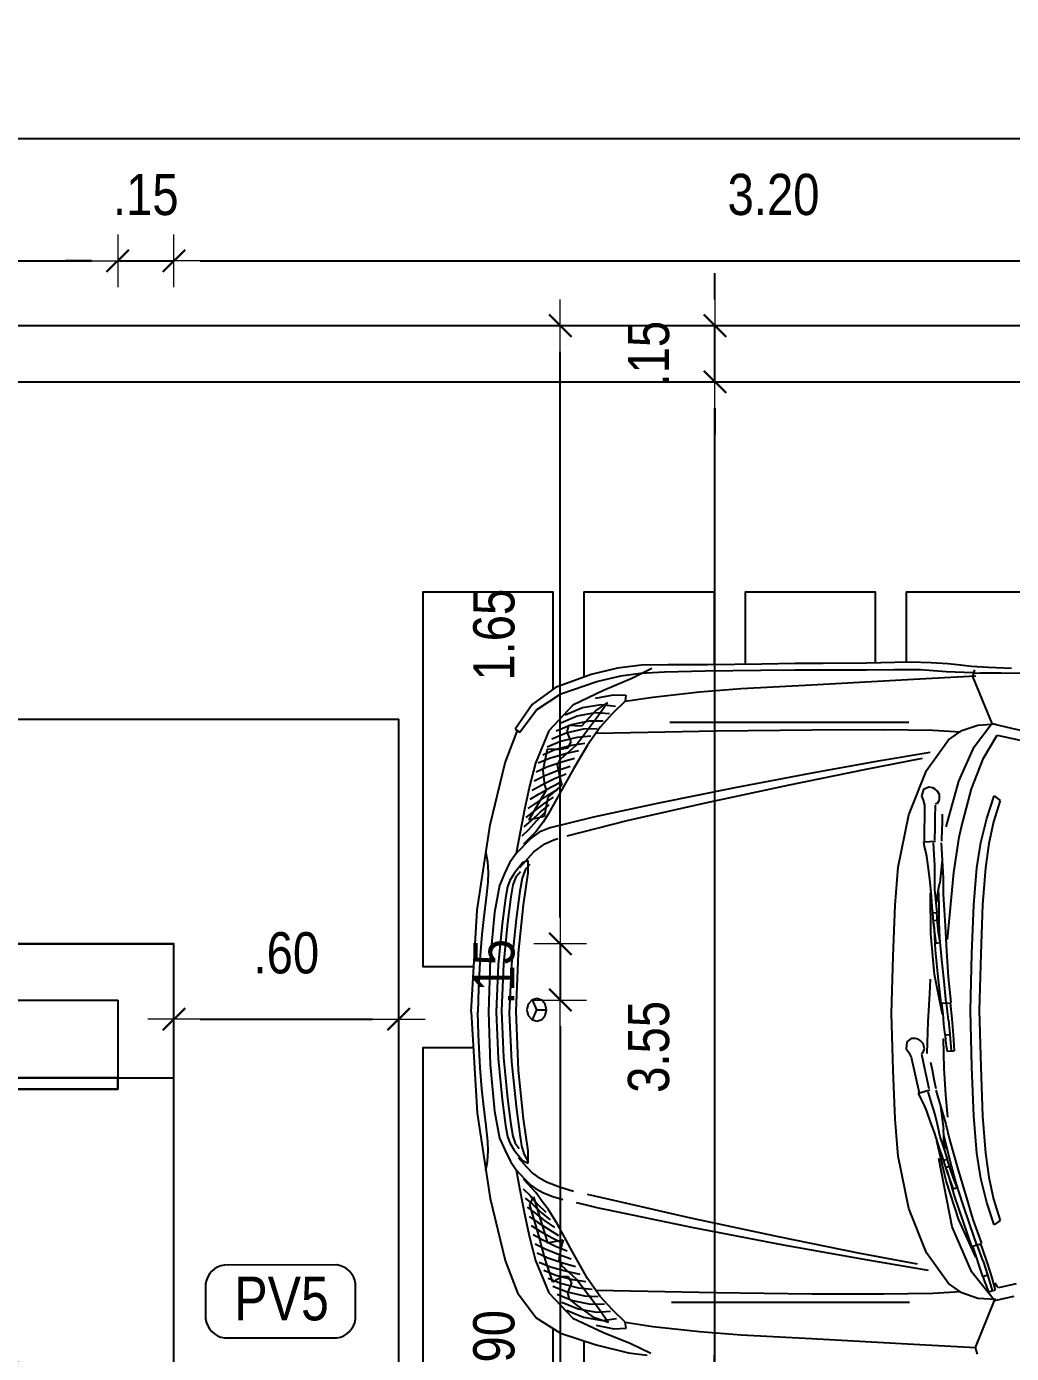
# Model space of a CAD drawing. Header units: millimetres. Extents: x -677 to -23, y -135 to 1112.
# Drawn here: x -119.468 to -116.84, y 846.341 to 849.882 of the extents above; entities that cross this region are included whole.
import ezdxf
from ezdxf.enums import TextEntityAlignment as Align

# ---------------------------------------------------------------- set-up
doc = ezdxf.new("R2010")
doc.units = ezdxf.units.MM
doc.header["$LTSCALE"] = 20
doc.header["$MEASUREMENT"] = 0
doc.header["$PDSIZE"] = -5
doc.linetypes.add('HIDDEN2', pattern=[0.1875, 0.125, -0.0625])
doc.layers.get('0').update_dxf_attribs({"linetype": 'CONTINUOUS'})
doc.layers.get('Defpoints').update_dxf_attribs({"linetype": 'CONTINUOUS'})
for name, color, linetype in [('AR-ALV', 5, 'CONTINUOUS'), ('COTA', 7, 'CONTINUOUS'), ('Layer1', 7, 'CONTINUOUS')]:
    doc.layers.add(name, color=color, linetype=linetype)
doc.layers.add('E-Pen-C', color=4, linetype='CONTINUOUS', lineweight=15)
doc.layers.add('E-Pen-G', color=3, linetype='CONTINUOUS', lineweight=30)
doc.styles.add('F2', font='swissc.ttf')
doc.dimstyles.new('DIMENSION-1', dxfattribs={"dimtxt": 0.11, "dimasz": 0.07, "dimexe": 1, "dimexo": 0, "dimgap": 0.12, "dimtad": 1, "dimzin": 7, "dimdsep": 46, "dimtxsty": 'F2', "dimblk1": 'TRACO', "dimblk2": 'TRACO', "dimsah": 1, "dimcen": 1, "dimse1": 1, "dimse2": 1, "dimclrd": 256, "dimclre": 256, "dimclrt": 6, "dimadec": 0, "dimazin": 0, "dimtfac": 1, "dimtix": 1, "dimtmove": 2, "dimatfit": 3, "dimldrblk": 'TRACO', "dimfxl": 1, "dimtolj": 1, "dimtzin": 0, "dimarcsym": 0})

# ---------------------------------------------------------------- blocks, each defined once
blk = doc.blocks.new('Austin Mini dessus')
at = {"color": 8, "flags": 128}
for points in [[(-0.1204, 3.7865), (-0.0703, 3.7926)], [(0.8107, 3.7898), (0.8054, 3.7722)], [(-0.302, 3.7337), (-0.2069, 3.765)], [(-0.2069, 3.765), (-0.1204, 3.7865)], [(-0.1874, 3.7324), (-0.114, 3.7617)], [(-0.114, 3.7617), (-0.0609, 3.787)], [(0.3684, 3.7483), (0.6405, 3.7634)], [(0.6405, 3.7634), (0.8064, 3.7721)], [(0.8054, 3.7722), (0.8566, 3.6469)], [(-0.3667, 3.6929), (-0.302, 3.7337)], [(-0.269, 3.694), (-0.1874, 3.7324)], [(-0.2065, 3.713), (-0.1595, 3.7223)], [(-0.1595, 3.7223), (-0.127, 3.7206)], [(-0.127, 3.7206), (-0.1288, 3.7047)], [(-0.0554, 3.7158), (0.0688, 3.7297)], [(0.0688, 3.7297), (0.18, 3.7384)], [(0.18, 3.7384), (0.3684, 3.7483)], [(-0.4163, 3.6266), (-0.3667, 3.6929)], [(-0.3332, 3.6261), (-0.269, 3.694)], [(-0.2862, 3.6722), (-0.24, 3.6915)], [(-0.2108, 3.6933), (-0.2557, 3.6613)], [(-0.24, 3.6915), (-0.1897, 3.6999)], [(-0.1734, 3.7051), (-0.2108, 3.6933)], [(-0.2018, 3.6646), (-0.1734, 3.7051)], [(-0.1897, 3.6999), (-0.152, 3.6952)], [(-0.1288, 3.7047), (-0.1629, 3.672)], [(-0.1288, 3.7047), (-0.0554, 3.7158)], [(-0.2983, 3.6509), (-0.2548, 3.669)], [(-0.2557, 3.6613), (-0.2776, 3.6432)], [(-0.2696, 3.6465), (-0.2217, 3.6563)], [(-0.2582, 3.5904), (-0.2018, 3.6646)], [(-0.2548, 3.669), (-0.2057, 3.6781)], [(-0.2217, 3.6563), (-0.1848, 3.6556)], [(-0.2057, 3.6781), (-0.1684, 3.6754)], [(-0.1629, 3.672), (-0.1958, 3.6357)], [(0.6296, 3.652), (-0.0059, 3.652)], [(-0.4494, 3.54), (-0.4163, 3.6266)], [(-0.3686, 3.5396), (-0.3332, 3.6261)], [(-0.3224, 3.6082), (-0.2844, 3.624)], [(-0.3103, 3.6295), (-0.2696, 3.6465)], [(-0.2992, 3.6015), (-0.2538, 3.6126)], [(-0.2844, 3.624), (-0.2378, 3.6344)], [(-0.2776, 3.6432), (-0.2819, 3.6262)], [(-0.2819, 3.6262), (-0.2717, 3.5998)], [(-0.2538, 3.6126), (-0.2177, 3.6161)], [(-0.2378, 3.6344), (-0.2012, 3.6358)], [(-0.1958, 3.6357), (-0.2299, 3.5876)], [(-0.2069, 3.6195), (0.1144, 3.6255)], [(0.1144, 3.6255), (0.369, 3.6287)], [(0.369, 3.6287), (0.5603, 3.6292)], [(0.5603, 3.6292), (0.6914, 3.6273)], [(0.6914, 3.6273), (0.7656, 3.6231)], [(0.769, 3.6265), (0.7337, 3.6018)], [(0.8118, 3.6411), (0.769, 3.6265)], [(0.8566, 3.6469), (0.7958, 3.5707)], [(0.8596, 3.6444), (0.8118, 3.6411)], [(0.835, 3.6098), (0.8402, 3.6233)], [(0.8372, 3.5784), (0.8502, 3.6203)], [(0.8402, 3.6233), (0.8582, 3.6183)], [(0.8462, 3.577), (0.8582, 3.6183)], [(0.8566, 3.6469), (0.909, 3.6348)], [(0.8666, 3.6133), (0.8634, 3.6093)], [(0.9143, 3.6021), (0.8666, 3.6133)], [(-0.3465, 3.5655), (-0.3139, 3.579)], [(-0.3219, 3.5976), (-0.3417, 3.5395)], [(-0.3344, 3.5868), (-0.2992, 3.6015)], [(-0.3144, 3.5923), (-0.3219, 3.5976)], [(-0.2975, 3.5839), (-0.3144, 3.5923)], [(-0.3139, 3.579), (-0.2698, 3.5907)], [(-0.2994, 3.5535), (-0.2582, 3.5904)], [(-0.28, 3.5832), (-0.2975, 3.5839)], [(-0.2717, 3.5998), (-0.28, 3.5832)], [(-0.2299, 3.5876), (-0.2701, 3.5169)], [(-0.2698, 3.5907), (-0.2341, 3.5963)], [(0.7337, 3.6018), (0.675, 3.5196)], [(0.8151, 3.5556), (0.8242, 3.5824)], [(0.8252, 3.5824), (0.8299, 3.5961)], [(0.8252, 3.5824), (0.8372, 3.5784)], [(0.8257, 3.5419), (0.8372, 3.5784)], [(0.8299, 3.5961), (0.835, 3.6098)], [(0.8334, 3.5361), (0.8462, 3.577)], [(0.8604, 3.6051), (0.8577, 3.6008)], [(0.8634, 3.6093), (0.8604, 3.6051)], [(-0.3585, 3.5441), (-0.3287, 3.5566)], [(-0.3356, 3.5327), (-0.2955, 3.5465)], [(-0.3287, 3.5566), (-0.2858, 3.5689)], [(-0.3066, 3.538), (-0.2994, 3.5535)], [(-0.2955, 3.5465), (-0.2617, 3.5558)], [(-0.2858, 3.5689), (-0.2505, 3.5765)], [(0.4929, 3.5192), (0.6502, 3.5491)], [(0.517, 3.5386), (0.6793, 3.5662)], [(0.7958, 3.5707), (0.7435, 3.4498)], [(0.8063, 3.5287), (0.8151, 3.5556)], [(0.8257, 3.5419), (0.8097, 3.4979)], [(-0.4897, 3.3744), (-0.4494, 3.54)], [(-0.3843, 3.4776), (-0.3686, 3.5396)], [(-0.3693, 3.4953), (-0.3424, 3.5089)], [(-0.3639, 3.5197), (-0.3356, 3.5327)], [(-0.3417, 3.5395), (-0.3534, 3.4979)], [(-0.3424, 3.5089), (-0.3051, 3.524)], [(-0.3148, 3.5016), (-0.2843, 3.5144)], [(-0.2701, 3.5169), (-0.3098, 3.443)], [(-0.3001, 3.5036), (-0.3066, 3.538)], [(-0.3051, 3.524), (-0.273, 3.5351)], [(0.2791, 3.4759), (0.4929, 3.5192)], [(0.2925, 3.4981), (0.517, 3.5386)], [(0.675, 3.5196), (0.6278, 3.4015)], [(0.8067, 3.5309), (0.7615, 3.4315)], [(0.7972, 3.5019), (0.8063, 3.5287)], [(0.8192, 3.4954), (0.8334, 3.5361)], [(-0.3968, 3.4202), (-0.3843, 3.4776)], [(-0.3572, 3.4821), (-0.3836, 3.3914)], [(-0.3746, 3.4709), (-0.3493, 3.4851)], [(-0.374, 3.3698), (-0.3363, 3.4925)], [(-0.3534, 3.4979), (-0.3572, 3.4821)], [(-0.3561, 3.4613), (-0.3244, 3.4792)], [(-0.3493, 3.4851), (-0.3148, 3.5016)], [(-0.3363, 3.4925), (-0.2946, 3.4845)], [(-0.3341, 3.4567), (-0.3068, 3.4729)], [(-0.3244, 3.4792), (-0.2956, 3.4936)], [(-0.2946, 3.4845), (-0.3001, 3.5036)], [(0.0453, 3.4261), (0.2791, 3.4759)], [(0.0478, 3.4514), (0.2925, 3.4981)], [(0.7718, 3.4351), (0.7952, 3.5024)], [(0.8092, 3.4984), (0.7905, 3.4435)], [(0.7952, 3.5024), (0.8192, 3.4954)], [(0.7985, 3.4305), (0.8212, 3.4949)], [(-0.3854, 3.4222), (-0.363, 3.4375)], [(-0.38, 3.4466), (-0.3561, 3.4613)], [(-0.363, 3.4375), (-0.3341, 3.4567)], [(-0.3437, 3.4343), (-0.3181, 3.4522)], [(-0.3098, 3.443), (-0.3346, 3.403)], [(-0.1749, 3.4052), (0.0478, 3.4514)], [(0.7435, 3.4498), (0.7081, 3.2674)], [(0.7905, 3.4435), (0.7715, 3.3887)], [(0.8558, 3.4451), (0.8359, 3.3854)], [(0.8715, 3.4329), (0.8558, 3.4451)], [(-0.4112, 3.3468), (-0.3968, 3.4202)], [(-0.3908, 3.3978), (-0.3698, 3.4136)], [(-0.3767, 3.3898), (-0.3534, 3.4119)], [(-0.3698, 3.4136), (-0.3437, 3.4343)], [(-0.363, 3.3894), (-0.3407, 3.4108)], [(-0.3534, 3.4119), (-0.3294, 3.4315)], [(-0.3346, 3.403), (-0.3481, 3.3863)], [(-0.2013, 3.399), (-0.1749, 3.4052)], [(-0.172, 3.3767), (0.0453, 3.4261)], [(0.6278, 3.4015), (0.5988, 3.2619)], [(0.7615, 3.4315), (0.7277, 3.3278)], [(0.7484, 3.3675), (0.7718, 3.4351)], [(0.7785, 3.3642), (0.7985, 3.4305)], [(0.8536, 3.3763), (0.8715, 3.4329)], [(-0.5243, 3.1472), (-0.4897, 3.3744)], [(-0.4015, 3.349), (-0.3836, 3.366)], [(-0.3961, 3.3734), (-0.3767, 3.3898)], [(-0.3836, 3.3914), (-0.374, 3.3698)], [(-0.3836, 3.366), (-0.363, 3.3894)], [(-0.3481, 3.3863), (-0.3679, 3.3589)], [(-0.347, 3.3593), (-0.3226, 3.369)], [(-0.3226, 3.369), (-0.2958, 3.3774)], [(-0.2599, 3.3851), (-0.2335, 3.3912)], [(-0.2335, 3.3912), (-0.2013, 3.399)], [(-0.2307, 3.363), (-0.2112, 3.3675)], [(-0.2112, 3.3675), (-0.1915, 3.3721)], [(-0.1915, 3.3721), (-0.172, 3.3767)], [(0.7293, 3.299), (0.7484, 3.3675)], [(0.7715, 3.3887), (0.7537, 3.3335)], [(0.8359, 3.3854), (0.8202, 3.3211)], [(0.8415, 3.3179), (0.8536, 3.3763)], [(-0.4198, 3.2983), (-0.4112, 3.3468)], [(-0.3679, 3.3589), (-0.4003, 3.3232)], [(-0.397, 3.3226), (-0.3805, 3.3391)], [(-0.3805, 3.3391), (-0.3683, 3.348)], [(-0.3683, 3.348), (-0.347, 3.3593)], [(-0.3644, 3.3161), (-0.339, 3.3298)], [(-0.339, 3.3298), (-0.3048, 3.3438)], [(-0.3048, 3.3438), (-0.2667, 3.355)], [(0.7472, 3.3485), (0.7374, 3.3232)], [(0.7537, 3.3335), (0.7422, 3.2911)], [(0.7462, 3.3202), (0.7557, 3.3455)], [(0.7472, 3.3485), (0.7557, 3.345)], [(0.7597, 3.2985), (0.7785, 3.3642)], [(-0.5014, 3.3001), (-0.4965, 3.2759)], [(-0.435, 3.2757), (-0.4198, 3.2983)], [(-0.4198, 3.2983), (-0.397, 3.3226)], [(-0.3926, 3.2902), (-0.3764, 3.3069)], [(-0.3764, 3.3069), (-0.3644, 3.3161)], [(0.7277, 3.3278), (0.7023, 3.2216)], [(0.728, 3.2975), (0.7203, 3.2716)], [(0.7374, 3.3232), (0.728, 3.2975)], [(0.7293, 3.2686), (0.7371, 3.2944)], [(0.7371, 3.2944), (0.7462, 3.3202)], [(0.7478, 3.258), (0.7597, 3.2985)], [(0.8202, 3.3211), (0.8092, 3.2537)], [(0.8325, 3.2537), (0.8415, 3.3179)], [(-0.4965, 3.2759), (-0.4951, 3.2474)], [(-0.4498, 3.2462), (-0.435, 3.2757)], [(-0.4251, 3.2451), (-0.4036, 3.2735)], [(-0.415, 3.2655), (-0.3926, 3.2902)], [(-0.4036, 3.2735), (-0.3881, 3.2799)], [(-0.3992, 3.255), (-0.3897, 3.273)], [(-0.3881, 3.2799), (-0.3879, 3.2469)], [(0.5988, 3.2619), (0.5909, 3.1628)], [(0.7198, 3.2721), (0.7153, 3.258)], [(0.7313, 3.2686), (0.72, 3.2361)], [(0.7208, 3.2721), (0.7313, 3.2686)], [(0.7263, 3.2915), (0.7353, 3.2885)], [(0.7422, 3.2911), (0.7318, 3.2485)], [(-0.4951, 3.2474), (-0.4961, 3.222)], [(-0.4642, 3.2131), (-0.4498, 3.2462)], [(-0.4433, 3.2092), (-0.4368, 3.2263)], [(-0.4368, 3.2263), (-0.4251, 3.2451)], [(-0.4292, 3.2081), (-0.4223, 3.2271)], [(-0.4223, 3.2271), (-0.4123, 3.2411)], [(-0.4102, 3.2033), (-0.4054, 3.2337)], [(-0.4054, 3.2337), (-0.3992, 3.255)], [(-0.3879, 3.2469), (-0.4009, 3.1615)], [(0.7063, 3.2296), (0.6964, 3.1985)], [(0.7105, 3.2437), (0.7063, 3.2296)], [(0.7153, 3.258), (0.7105, 3.2437)], [(0.72, 3.2361), (0.7116, 3.2101)], [(0.7318, 3.2485), (0.7208, 3.2061)], [(0.7215, 3.2248), (0.721, 3.2072)], [(0.7243, 3.2421), (0.7215, 3.2248)], [(0.7361, 3.2172), (0.7478, 3.258)], [(0.8092, 3.2537), (0.8014, 3.1546)], [(0.8246, 3.1546), (0.8325, 3.2537)], [(-0.4961, 3.222), (-0.5002, 3.1805)], [(-0.4783, 3.1411), (-0.4642, 3.2131)], [(-0.4482, 3.1794), (-0.4433, 3.2092)], [(-0.4345, 3.1767), (-0.4292, 3.2081)], [(-0.42, 3.129), (-0.4102, 3.2033)], [(0.6964, 3.1985), (0.6864, 3.1723)], [(0.7116, 3.2101), (0.7041, 3.1774)], [(0.7123, 3.1286), (0.7203, 3.1896)], [(0.721, 3.2072), (0.7203, 3.1896)], [(0.7263, 3.1761), (0.7361, 3.2172)], [(-0.5002, 3.1805), (-0.5068, 3.1221)], [(-0.457, 3.1102), (-0.4482, 3.1794)], [(-0.4433, 3.1075), (-0.4345, 3.1767)], [(-0.4009, 3.1615), (-0.4139, 3.0323)], [(0.5909, 3.1628), (0.5858, 3.0317)], [(0.6864, 3.1723), (0.6761, 3.1418)], [(0.7041, 3.1774), (0.6969, 3.1476)], [(0.6998, 3.0852), (0.7263, 3.1761)], [(0.7318, 3.1572), (0.726, 3.0977)], [(0.8014, 3.1546), (0.7962, 3.0235)], [(0.8194, 3.0235), (0.8246, 3.1546)], [(-0.5405, 2.876), (-0.5243, 3.1472)], [(-0.5068, 3.1221), (-0.5121, 3.0818)], [(-0.4897, 3.0166), (-0.4783, 3.1411)], [(-0.4326, 3.01), (-0.42, 3.129)], [(0.6698, 3.1266), (0.6607, 3.1082)], [(0.6761, 3.1418), (0.6698, 3.1266)], [(0.6884, 3.1193), (0.6795, 3.0899)], [(0.6969, 3.1476), (0.6884, 3.1193)], [(-0.5121, 3.0818), (-0.5164, 3.0261)], [(-0.4678, 3.0008), (-0.457, 3.1102)], [(-0.4541, 2.9981), (-0.4433, 3.1075)], [(0.6338, 2.997), (0.6553, 3.0927)], [(0.6607, 3.1082), (0.6538, 3.0932)], [(0.6538, 3.0932), (0.6836, 3.0845)], [(0.6818, 3.0817), (0.6747, 3.0485)], [(0.726, 3.0977), (0.7219, 3.0275)], [(0.6747, 3.0485), (0.6693, 3.0237)], [(0.6902, 3.0313), (0.6957, 3.0601)], [(0.6957, 3.0601), (0.6993, 3.0807)], [(-0.5164, 3.0261), (-0.5207, 2.9376)], [(-0.4943, 2.876), (-0.4897, 3.0166)], [(-0.4139, 3.0323), (-0.4198, 2.8742)], [(0.5858, 3.0317), (0.5818, 2.8809)], [(0.6693, 3.0237), (0.6625, 2.9905)], [(0.6853, 3.0102), (0.6902, 3.0313)], [(0.7219, 3.0275), (0.7205, 2.9476)], [(0.7962, 3.0235), (0.7923, 2.8727)], [(0.8155, 2.8727), (0.8194, 3.0235)], [(-0.473, 2.876), (-0.4678, 3.0008)], [(-0.4594, 2.8733), (-0.4541, 2.9981)], [(-0.4389, 2.8801), (-0.4326, 3.01)], [(0.6202, 2.9747), (0.6273, 2.9847)], [(0.6273, 2.9847), (0.6338, 2.997)], [(0.6618, 2.9878), (0.6631, 2.986)], [(0.6631, 2.986), (0.6661, 2.9845)], [(0.6661, 2.9845), (0.6693, 2.9748)], [(0.677, 2.9877), (0.6796, 2.9022)], [(0.7277, 2.9669), (0.7297, 2.9812)], [(0.7297, 2.9812), (0.7484, 2.9804)], [(0.7369, 2.9367), (0.7402, 2.9806)], [(0.7461, 2.9374), (0.7484, 2.9804)], [(0.6221, 2.9567), (0.6202, 2.9747)], [(0.6341, 2.9475), (0.6221, 2.9567)], [(0.6455, 2.9473), (0.6341, 2.9475)], [(0.6529, 2.9495), (0.6455, 2.9473)], [(0.6577, 2.9524), (0.6529, 2.9495)], [(0.6662, 2.9608), (0.6577, 2.9524)], [(0.6693, 2.9748), (0.6662, 2.9608)], [(0.7244, 2.9379), (0.7259, 2.9524)], [(0.7259, 2.9524), (0.7277, 2.9669)], [(-0.5207, 2.9376), (-0.5227, 2.876)], [(0.718, 2.8814), (0.7205, 2.9096)], [(0.7205, 2.9096), (0.7234, 2.9377)], [(0.7244, 2.9379), (0.7369, 2.9367)], [(0.7339, 2.8986), (0.7369, 2.9367)], [(0.7427, 2.8947), (0.7461, 2.9374)], [(-0.5405, 2.876), (-0.5243, 2.6047)], [(-0.5207, 2.8143), (-0.5227, 2.876)], [(-0.4897, 2.7353), (-0.4943, 2.876)], [(-0.4678, 2.7512), (-0.473, 2.876)], [(-0.4541, 2.7484), (-0.4594, 2.8733)], [(-0.4326, 2.7495), (-0.4389, 2.8801)], [(-0.4198, 2.8742), (-0.4139, 2.72)], [(-0.3917, 2.8708), (-0.3881, 2.8859)], [(-0.3881, 2.8557), (-0.3917, 2.8708)], [(-0.3881, 2.8859), (-0.3786, 2.8967)], [(-0.3786, 2.8967), (-0.3653, 2.9008)], [(-0.3767, 2.8977), (-0.3653, 2.8708)], [(-0.3653, 2.8708), (-0.3767, 2.844)], [(-0.3653, 2.9008), (-0.352, 2.8967)], [(-0.3653, 2.8708), (-0.3389, 2.8708)], [(-0.352, 2.8967), (-0.3425, 2.8859)], [(-0.3425, 2.8859), (-0.3389, 2.8708)], [(-0.3389, 2.8708), (-0.3425, 2.8557)], [(0.5818, 2.8809), (0.5858, 2.7275)], [(0.6796, 2.9022), (0.6837, 2.8284)], [(0.7179, 2.8836), (0.6962, 2.7767)], [(0.7152, 2.8533), (0.718, 2.8814)], [(0.7339, 2.8986), (0.7283, 2.8522)], [(0.7381, 2.8519), (0.7427, 2.8947)], [(0.7923, 2.8727), (0.7962, 2.7218)], [(0.8194, 2.7218), (0.8155, 2.8727)], [(-0.3786, 2.845), (-0.3881, 2.8557)], [(-0.3653, 2.8409), (-0.3786, 2.845)], [(-0.352, 2.845), (-0.3653, 2.8409)], [(-0.3425, 2.8557), (-0.352, 2.845)], [(0.7054, 2.7825), (0.7131, 2.8533)], [(0.7131, 2.8533), (0.7381, 2.8519)], [(0.7277, 2.8526), (0.7218, 2.7949)], [(0.7325, 2.784), (0.7401, 2.8518)], [(-0.5164, 2.7259), (-0.5207, 2.8143)], [(0.6837, 2.8284), (0.6857, 2.7893)], [(0.6962, 2.7767), (0.6866, 2.668)], [(0.6979, 2.7113), (0.7054, 2.7825)], [(0.7218, 2.7949), (0.7156, 2.7372)], [(0.7279, 2.7148), (0.7325, 2.784)], [(-0.4783, 2.6109), (-0.4897, 2.7353)], [(-0.457, 2.6417), (-0.4678, 2.7512)], [(-0.4433, 2.639), (-0.4541, 2.7484)], [(-0.42, 2.6293), (-0.4326, 2.7495)], [(0.5858, 2.7275), (0.5909, 2.5917)], [(0.7156, 2.7372), (0.7107, 2.6794)], [(-0.5121, 2.6701), (-0.5164, 2.7259)], [(-0.4139, 2.72), (-0.4009, 2.5911)], [(0.6946, 2.6403), (0.6979, 2.7113)], [(0.701, 2.6926), (0.6971, 2.6657)], [(0.701, 2.6926), (0.7101, 2.6911)], [(0.7244, 2.6467), (0.7279, 2.7148)], [(0.7962, 2.7218), (0.8014, 2.5907)], [(0.8246, 2.5907), (0.8194, 2.7218)], [(-0.5068, 2.6299), (-0.5121, 2.6701)], [(0.6866, 2.668), (0.6857, 2.5588)], [(0.6971, 2.6657), (0.6937, 2.6386)], [(0.7033, 2.6376), (0.7063, 2.6647)], [(0.7063, 2.6647), (0.71, 2.6915)], [(0.7107, 2.6794), (0.709, 2.6356)], [(0.731, 2.6835), (0.7474, 2.5042)], [(-0.5002, 2.5714), (-0.5068, 2.6299)], [(-0.4482, 2.5725), (-0.457, 2.6417)], [(-0.4345, 2.5698), (-0.4433, 2.639)], [(-0.4102, 2.5543), (-0.42, 2.6293)], [(0.6937, 2.6386), (0.692, 2.6115)], [(0.6934, 2.6323), (0.7028, 2.6314)], [(0.7015, 2.6106), (0.7033, 2.6376)], [(0.709, 2.6356), (0.7085, 2.5917)], [(0.7219, 2.6045), (0.7244, 2.6467)], [(-0.5243, 2.6047), (-0.4897, 2.3776)], [(-0.4642, 2.5388), (-0.4783, 2.6109)], [(-0.4009, 2.5911), (-0.3879, 2.5051)], [(0.5909, 2.5917), (0.5988, 2.49)], [(0.6903, 2.5972), (0.689, 2.5822)], [(0.6914, 2.6119), (0.6903, 2.5972)], [(0.6924, 2.6121), (0.7034, 2.6111)], [(0.7034, 2.6111), (0.6997, 2.5769)], [(0.7085, 2.5917), (0.7072, 2.5478)], [(0.7197, 2.5621), (0.7219, 2.6045)], [(0.8014, 2.5907), (0.8092, 2.4916)], [(0.8325, 2.4916), (0.8246, 2.5907)], [(-0.4961, 2.5299), (-0.5002, 2.5714)], [(-0.4433, 2.5428), (-0.4482, 2.5725)], [(-0.429, 2.5374), (-0.4345, 2.5698)], [(-0.4038, 2.5192), (-0.4102, 2.5543)], [(0.6878, 2.5675), (0.6847, 2.5306)], [(0.689, 2.5822), (0.6878, 2.5675)], [(0.6997, 2.5769), (0.6975, 2.5497)], [(0.7026, 2.5837), (0.7038, 2.5662)], [(0.7038, 2.5662), (0.7072, 2.5489)], [(0.7193, 2.5199), (0.7197, 2.5621)], [(-0.4951, 2.5046), (-0.4961, 2.5299)], [(-0.4511, 2.5067), (-0.4642, 2.5388)], [(-0.4368, 2.5257), (-0.4433, 2.5428)], [(-0.4251, 2.5069), (-0.4368, 2.5257)], [(-0.4211, 2.5171), (-0.429, 2.5374)], [(-0.4082, 2.5023), (-0.4211, 2.5171)], [(-0.3951, 2.4956), (-0.4038, 2.5192)], [(0.6847, 2.5306), (0.6807, 2.5008)], [(0.6975, 2.5161), (0.6972, 2.4854)], [(0.6975, 2.5497), (0.6975, 2.5161)], [(0.7072, 2.5489), (0.7105, 2.5317)], [(0.7164, 2.4705), (0.7105, 2.5317)], [(0.714, 2.4253), (0.7193, 2.5199)], [(-0.4965, 2.4761), (-0.4951, 2.5046)], [(-0.4377, 2.4782), (-0.4511, 2.5067)], [(-0.4036, 2.4784), (-0.4251, 2.5069)], [(-0.4106, 2.4907), (-0.373, 2.4496)], [(-0.3837, 2.4832), (-0.3951, 2.4956)], [(-0.3879, 2.5051), (-0.3881, 2.472)], [(0.5988, 2.49), (0.6278, 2.3505)], [(0.6807, 2.5008), (0.6754, 2.4613)], [(0.6972, 2.4854), (0.6952, 2.456)], [(0.7474, 2.5042), (0.7622, 2.4097)], [(0.8092, 2.4916), (0.8202, 2.4242)], [(0.8415, 2.4274), (0.8325, 2.4916)], [(-0.5014, 2.4519), (-0.4965, 2.4761)], [(-0.4198, 2.4536), (-0.4377, 2.4782)], [(-0.4198, 2.4536), (-0.3822, 2.4143)], [(-0.4126, 2.4151), (-0.4198, 2.4536)], [(-0.3881, 2.472), (-0.4036, 2.4784)], [(-0.373, 2.4496), (-0.3435, 2.4277)], [(0.673, 2.4486), (0.6699, 2.4354)], [(0.6754, 2.4613), (0.673, 2.4486)], [(0.6952, 2.456), (0.6932, 2.4254)], [(-0.3975, 2.3367), (-0.4126, 2.4151)], [(-0.3677, 2.3955), (-0.4003, 2.4288)], [(-0.3822, 2.4143), (-0.3546, 2.3944)], [(-0.3435, 2.4277), (-0.32, 2.4176)], [(-0.32, 2.4176), (-0.3092, 2.4141)], [(0.6699, 2.4354), (0.6674, 2.4227)], [(0.6674, 2.4227), (0.6984, 2.421)], [(0.6695, 2.3245), (0.669, 2.4226)], [(0.6972, 2.4178), (0.6978, 2.3839)], [(0.715, 2.4096), (0.7145, 2.4208)], [(0.7153, 2.3984), (0.715, 2.4096)], [(0.7622, 2.4097), (0.7686, 2.3821)], [(0.8202, 2.4242), (0.8359, 2.3599)], [(0.8536, 2.369), (0.8415, 2.4274)], [(-0.4897, 2.3776), (-0.4494, 2.2119)], [(-0.4043, 2.4065), (-0.3863, 2.3895)], [(-0.3989, 2.3821), (-0.3794, 2.3657)], [(-0.3863, 2.3895), (-0.3657, 2.3661)], [(-0.3478, 2.3704), (-0.3677, 2.3955)], [(-0.3546, 2.3944), (-0.3323, 2.3856)], [(-0.3323, 2.3856), (-0.2128, 2.3556)], [(-0.2838, 2.4064), (-0.1243, 2.3655)], [(0.6978, 2.3839), (0.6981, 2.3586)], [(0.7156, 2.3872), (0.7153, 2.3984)], [(0.7163, 2.3745), (0.7156, 2.3872)], [(0.717, 2.3616), (0.7163, 2.3745)], [(0.7276, 2.3821), (0.761, 2.261)], [(0.7686, 2.3821), (0.7952, 2.2812)], [(-0.3935, 2.3577), (-0.3726, 2.3419)], [(-0.3864, 2.3641), (-0.3443, 2.3544)], [(-0.3402, 2.2847), (-0.3864, 2.3641)], [(-0.3794, 2.3657), (-0.3561, 2.3436)], [(-0.3726, 2.3419), (-0.3464, 2.3212)], [(-0.3657, 2.3661), (-0.3434, 2.3447)], [(-0.3561, 2.3436), (-0.3321, 2.324)], [(-0.3346, 2.3489), (-0.3478, 2.3704)], [(-0.3443, 2.3544), (-0.3348, 2.3038)], [(-0.3048, 2.2947), (-0.3346, 2.3489)], [(-0.2128, 2.3556), (-0.0386, 2.3181)], [(-0.1243, 2.3655), (0.085, 2.3182)], [(0.6278, 2.3505), (0.675, 2.2324)], [(0.6981, 2.3586), (0.6989, 2.3247)], [(0.7167, 2.349), (0.717, 2.3616)], [(0.8359, 2.3599), (0.8558, 2.3002)], [(0.8715, 2.3124), (0.8536, 2.369)], [(-0.3843, 2.2744), (-0.3975, 2.3367)], [(-0.3881, 2.3334), (-0.3657, 2.3181)], [(-0.3827, 2.309), (-0.3589, 2.2942)], [(-0.3657, 2.3181), (-0.3368, 2.2988)], [(-0.3464, 2.3212), (-0.3209, 2.3033)], [(-0.3348, 2.3038), (-0.2973, 2.271)], [(-0.0386, 2.3181), (0.1643, 2.2777)], [(0.085, 2.3182), (0.3093, 2.2706)], [(0.6613, 2.2997), (0.6659, 2.3111)], [(0.6659, 2.3111), (0.6695, 2.3245)], [(0.6989, 2.3218), (0.7006, 2.3204)], [(0.7006, 2.3204), (0.7038, 2.3197)], [(0.7038, 2.3197), (0.7091, 2.3109)], [(0.7091, 2.3109), (0.7093, 2.2966)], [(0.8558, 2.3002), (0.8715, 2.3124)], [(-0.3686, 2.2124), (-0.3843, 2.2744)], [(-0.3774, 2.2846), (-0.352, 2.2704)], [(-0.3589, 2.2942), (-0.3272, 2.2763)], [(-0.352, 2.2704), (-0.3175, 2.2539)], [(-0.3489, 2.2319), (-0.3449, 2.2704)], [(-0.3449, 2.2704), (-0.3402, 2.2847)], [(-0.3368, 2.2988), (-0.3096, 2.2826)], [(-0.3272, 2.2763), (-0.2983, 2.2619)], [(-0.2675, 2.228), (-0.3048, 2.2947)], [(-0.2973, 2.271), (-0.3028, 2.2519)], [(0.1643, 2.2777), (0.3699, 2.2387)], [(0.3093, 2.2706), (0.5139, 2.2288)], [(0.6672, 2.2826), (0.6613, 2.2997)], [(0.6809, 2.2764), (0.6672, 2.2826)], [(0.6921, 2.2787), (0.6809, 2.2764)], [(0.6988, 2.2826), (0.6921, 2.2787)], [(0.7029, 2.2864), (0.6988, 2.2826)], [(0.7093, 2.2966), (0.7029, 2.2864)], [(0.7952, 2.2812), (0.8271, 2.1996)], [(-0.372, 2.2602), (-0.3452, 2.2466)], [(-0.3666, 2.2358), (-0.3383, 2.2228)], [(-0.3375, 2.1754), (-0.3489, 2.2319)], [(-0.3452, 2.2466), (-0.3079, 2.2315)], [(-0.3175, 2.2539), (-0.287, 2.2412)], [(-0.3028, 2.2519), (-0.3094, 2.2175)], [(-0.3079, 2.2315), (-0.2757, 2.2204)], [(0.3699, 2.2387), (0.552, 2.2057)], [(0.675, 2.2324), (0.7337, 2.1502)], [(0.761, 2.261), (0.8021, 2.1691)], [(0.8634, 2.1376), (1.3706, 2.2486)], [(-0.4494, 2.2119), (-0.4163, 2.1254)], [(-0.3332, 2.1259), (-0.3686, 2.2124)], [(-0.3612, 2.2114), (-0.3315, 2.199)], [(-0.3383, 2.2228), (-0.2982, 2.209)], [(-0.3315, 2.199), (-0.2886, 2.1866)], [(-0.3094, 2.2175), (-0.3021, 2.202)], [(-0.3021, 2.202), (-0.261, 2.1651)], [(-0.2982, 2.209), (-0.2645, 2.1997)], [(-0.2299, 2.1644), (-0.2675, 2.228)], [(0.5139, 2.2288), (0.6638, 2.199)], [(0.552, 2.2057), (0.6848, 2.1831)], [(0.8271, 2.1996), (0.8634, 2.1376)], [(-0.3492, 2.1901), (-0.3167, 2.1765)], [(-0.3267, 2.1761), (-0.3375, 2.1754)], [(-0.3372, 2.1687), (-0.3019, 2.154)], [(-0.3036, 2.1762), (-0.3267, 2.1761)], [(-0.3167, 2.1765), (-0.2725, 2.1648)], [(-0.2827, 2.1724), (-0.3036, 2.1762)], [(-0.2886, 2.1866), (-0.2532, 2.179)], [(-0.2744, 2.1557), (-0.2827, 2.1724)], [(-0.2725, 2.1648), (-0.2368, 2.1592)], [(-0.261, 2.1651), (-0.2046, 2.0909)], [(-0.1958, 2.1163), (-0.2299, 2.1644)], [(0.8021, 2.1691), (0.849, 2.1068)], [(-0.4226, 2.1216), (-0.4101, 2.1302)], [(-0.4101, 2.1302), (-0.3656, 2.0699)], [(-0.269, 2.0579), (-0.3332, 2.1259)], [(-0.3251, 2.1474), (-0.2871, 2.1315)], [(-0.3131, 2.126), (-0.2723, 2.109)], [(-0.3019, 2.154), (-0.2565, 2.1429)], [(-0.2871, 2.1315), (-0.2405, 2.1211)], [(-0.2847, 2.1294), (-0.2744, 2.1557)], [(-0.2803, 2.1124), (-0.2847, 2.1294)], [(-0.2565, 2.1429), (-0.2204, 2.1395)], [(-0.2069, 2.1325), (0.1144, 2.1265)], [(0.1144, 2.1265), (0.369, 2.1233)], [(0.6914, 2.1247), (0.7656, 2.1289)], [(0.7337, 2.1502), (0.769, 2.1254)], [(0.769, 2.1254), (0.8118, 2.1109)], [(0.9014, 2.1189), (1.0142, 2.1447)], [(-0.3778, 2.0561), (-0.4226, 2.1216)], [(-0.301, 2.1047), (-0.2575, 2.0865)], [(-0.2456, 2.1137), (-0.2803, 2.1124)], [(-0.2723, 2.109), (-0.2245, 2.0993)], [(-0.2071, 2.072), (-0.2456, 2.1137)], [(-0.2405, 2.1211), (-0.204, 2.1197)], [(-0.2245, 2.0993), (-0.1876, 2.0999)], [(-0.2046, 2.0909), (-0.1762, 2.0504)], [(-0.1629, 2.08), (-0.1958, 2.1163)], [(0.6276, 2.1045), (-0.0104, 2.1045)], [(0.369, 2.1233), (0.5603, 2.1227)], [(0.5603, 2.1227), (0.6914, 2.1247)], [(0.7979, 1.9816), (0.849, 2.1068)], [(0.8118, 2.1109), (0.8596, 2.1076)], [(0.849, 2.1068), (0.9014, 2.1189)], [(-0.3153, 2.0107), (-0.3778, 2.0561)], [(-0.3656, 2.0699), (-0.3005, 2.0279)], [(-0.289, 2.0833), (-0.2428, 2.064)], [(-0.1866, 2.0184), (-0.269, 2.0579)], [(-0.2575, 2.0865), (-0.2084, 2.0774)], [(-0.2428, 2.064), (-0.1924, 2.0556)], [(-0.2084, 2.0774), (-0.1711, 2.0801)], [(-0.1762, 2.0504), (-0.2071, 2.072)], [(-0.1924, 2.0556), (-0.1547, 2.0604)], [(-0.1288, 2.0473), (-0.1629, 2.08)], [(-0.3005, 2.0279), (-0.2047, 1.9948)], [(-0.2082, 2.0394), (-0.1605, 2.0298)], [(-0.1605, 2.0298), (-0.1273, 2.0313)], [(-0.1288, 2.0473), (-0.0554, 2.0362)], [(-0.1273, 2.0313), (-0.1288, 2.0473)], [(-0.0554, 2.0362), (0.0688, 2.0223)], [(0.0688, 2.0223), (0.18, 2.0136)], [(-0.2203, 1.9763), (-0.3153, 2.0107)], [(-0.2047, 1.9948), (-0.141, 1.9797)], [(-0.1118, 1.9868), (-0.1866, 2.0184)], [(-0.0578, 1.9603), (-0.1118, 1.9868)], [(0.18, 2.0136), (0.3684, 2.0036)], [(0.3684, 2.0036), (0.6405, 1.9886)], [(0.6405, 1.9886), (0.8064, 1.9798)], [(-0.1499, 1.9594), (-0.2203, 1.9763)], [(-0.0857, 1.9511), (-0.1499, 1.9594)], [(-0.141, 1.9797), (-0.088, 1.9728)], [(-0.088, 1.9728), (-0.0243, 1.9685)], [(-0.0153, 1.9503), (-0.0857, 1.9511)], [(-0.0243, 1.9685), (0.084, 1.9658)], [(0.0907, 1.9502), (-0.0153, 1.9503)], [(0.084, 1.9658), (0.2331, 1.9643)], [(0.2354, 1.9481), (0.0907, 1.9502)], [(0.2331, 1.9643), (0.3237, 1.9638)], [(0.3237, 1.9468), (0.2354, 1.9481)], [(0.3237, 1.9638), (0.3991, 1.9639)], [(0.3991, 1.9639), (0.5144, 1.9637)], [(0.5144, 1.9637), (0.5887, 1.9626)], [(0.5887, 1.9626), (0.6591, 1.9627)], [(0.6591, 1.9627), (0.7278, 1.9679)], [(0.7278, 1.9679), (0.7981, 1.971)], [(0.7655, 1.9512), (0.7321, 1.9476)], [(0.7946, 1.9543), (0.7655, 1.9512)], [(0.8101, 1.9559), (0.7946, 1.9543)], [(0.8032, 1.9639), (0.7979, 1.9816)], [(0.7981, 1.971), (0.7996, 1.9716)], [(0.7996, 1.9716), (0.8012, 1.972)], [(0.8012, 1.972), (0.803, 1.9721)], [(0.803, 1.9721), (0.8187, 1.9717)], [(0.8406, 1.9574), (0.8101, 1.9559)], [(0.8187, 1.9717), (0.8745, 1.9713)], [(0.902, 1.9603), (0.8406, 1.9574)], [(0.8745, 1.9713), (0.9836, 1.9722)], [(0.3994, 1.9465), (0.3237, 1.9468)], [(0.5154, 1.9455), (0.3994, 1.9465)], [(0.5899, 1.9439), (0.5154, 1.9455)], [(0.6316, 1.9433), (0.5899, 1.9439)], [(0.6869, 1.9446), (0.6316, 1.9433)], [(0.7321, 1.9476), (0.6869, 1.9446)]]:
    blk.add_lwpolyline(points, dxfattribs=at)
blk = doc.blocks.new('TRACO')
at = {"layer": 'E-Pen-C'}
for p, q in [((0, 1), (0, -1)), ((-1, 0), (1, 0))]:
    blk.add_line(p, q, dxfattribs=at)
at = {"layer": 'E-Pen-G'}
blk.add_line((-0.424, -0.424), (0.424, 0.424), dxfattribs=at)
blk = doc.blocks.new('*D651')
at = {"color": 4, "lineweight": -2}
for p, q in [((-117.6311, 849.154), (-117.6311, 849.224)), ((-117.6311, 848.934), (-117.6311, 849.084)), ((-117.6311, 848.864), (-117.6311, 848.794))]:
    blk.add_line(p, q, dxfattribs=at)
at = {"layer": 'Defpoints', "color": 0, "linetype": 'Continuous'}
for p in [(-118.7241, 849.084), (-117.6311, 849.084), (-118.7418, 848.934)]:
    blk.add_point(p, dxfattribs=at)
at = {"color": 4, "linetype": 'Continuous', "lineweight": -2, "xscale": 0.07, "yscale": 0.07, "zscale": 0.07}
for p, rotation in [((-117.6311, 849.084), 270), ((-117.6311, 848.934), 90)]:
    blk.add_blockref('TRACO', p, dxfattribs=dict(at, rotation=rotation))
at = {"color": 4, "linetype": 'Continuous', "insert": (-117.8075, 849.009), "char_height": 0.11, "attachment_point": 5, "rotation": 90, "style": 'F2'}
blk.add_mtext('\\A1;.15', dxfattribs=at)
blk = doc.blocks.new('*D653')
at = {"color": 4, "lineweight": -2}
blk.add_line((-120.4649, 848.864), (-120.4649, 847.504), dxfattribs=at)
at = {"layer": 'Defpoints', "color": 0, "linetype": 'Continuous'}
for p in [(-121.0692, 848.934), (-120.4649, 847.434), (-118.7285, 847.434)]:
    blk.add_point(p, dxfattribs=at)
at = {"color": 4, "linetype": 'Continuous', "lineweight": -2, "xscale": 0.07, "yscale": 0.07, "zscale": 0.07}
for p, rotation in [((-120.4649, 848.934), 90), ((-120.4649, 847.434), 270)]:
    blk.add_blockref('TRACO', p, dxfattribs=dict(at, rotation=rotation))
at = {"color": 4, "linetype": 'Continuous', "insert": (-120.6413, 848.184), "char_height": 0.11, "attachment_point": 5, "rotation": 90, "style": 'F2'}
blk.add_mtext('\\A1;1.50', dxfattribs=at)
blk = doc.blocks.new('*D654')
at = {"color": 4, "lineweight": -2}
for p, q in [((-118.0438, 847.504), (-118.0438, 847.574)), ((-118.0438, 847.434), (-118.0438, 847.284)), ((-118.0438, 847.214), (-118.0438, 847.144))]:
    blk.add_line(p, q, dxfattribs=at)
at = {"layer": 'Defpoints', "color": 0, "linetype": 'Continuous'}
for p in [(-119.0746, 847.434), (-119.2246, 847.284), (-118.0438, 847.284)]:
    blk.add_point(p, dxfattribs=at)
at = {"color": 4, "linetype": 'Continuous', "lineweight": -2, "xscale": 0.07, "yscale": 0.07, "zscale": 0.07}
for p, rotation in [((-118.0438, 847.434), 270), ((-118.0438, 847.284), 90)]:
    blk.add_blockref('TRACO', p, dxfattribs=dict(at, rotation=rotation))
at = {"color": 4, "linetype": 'Continuous', "insert": (-118.2203, 847.359), "char_height": 0.11, "attachment_point": 5, "rotation": 90, "style": 'F2'}
blk.add_mtext('\\A1;.15', dxfattribs=at)
blk = doc.blocks.new('*D818')
at = {"color": 4, "lineweight": -2}
blk.add_line((-118.0438, 847.214), (-118.0438, 845.454), dxfattribs=at)
at = {"layer": 'Defpoints', "color": 0, "linetype": 'Continuous'}
for p in [(-119.2246, 847.284), (-119.0746, 845.384), (-118.0438, 845.384)]:
    blk.add_point(p, dxfattribs=at)
at = {"color": 4, "linetype": 'Continuous', "lineweight": -2, "xscale": 0.07, "yscale": 0.07, "zscale": 0.07}
for p, rotation in [((-118.0438, 847.284), 90), ((-118.0438, 845.384), 270)]:
    blk.add_blockref('TRACO', p, dxfattribs=dict(at, rotation=rotation))
at = {"color": 4, "linetype": 'Continuous', "insert": (-118.2203, 846.334), "char_height": 0.11, "attachment_point": 5, "rotation": 90, "style": 'F2'}
blk.add_mtext('\\A1;1.90', dxfattribs=at)
blk = doc.blocks.new('*D655')
at = {"color": 4, "lineweight": -2}
blk.add_line((-117.6311, 845.454), (-117.6311, 848.864), dxfattribs=at)
at = {"layer": 'Defpoints', "color": 0, "linetype": 'Continuous'}
for p in [(-121.7699, 848.934), (-117.6311, 848.934), (-119.0746, 845.384)]:
    blk.add_point(p, dxfattribs=at)
at = {"color": 4, "linetype": 'Continuous', "lineweight": -2, "xscale": 0.07, "yscale": 0.07, "zscale": 0.07}
for p, rotation in [((-117.6311, 848.934), 90), ((-117.6311, 845.384), 270)]:
    blk.add_blockref('TRACO', p, dxfattribs=dict(at, rotation=rotation))
at = {"color": 4, "linetype": 'Continuous', "insert": (-117.8075, 847.159), "char_height": 0.11, "attachment_point": 5, "rotation": 90, "style": 'F2'}
blk.add_mtext('\\A1;3.55', dxfattribs=at)
blk = doc.blocks.new('*D837')
at = {"color": 4, "lineweight": -2}
blk.add_line((-122.6512, 849.2568), (-119.2946, 849.2568), dxfattribs=at)
at = {"layer": 'Defpoints', "color": 0, "linetype": 'Continuous'}
for p in [(-119.2246, 849.2568), (-122.7212, 847.284), (-119.2246, 847.284)]:
    blk.add_point(p, dxfattribs=at)
at = {"color": 4, "linetype": 'Continuous', "lineweight": -2, "xscale": 0.07, "yscale": 0.07, "zscale": 0.07, "rotation": 180}
blk.add_blockref('TRACO', (-122.7212, 849.2568), dxfattribs=at)
at = {"color": 4, "linetype": 'Continuous', "lineweight": -2, "xscale": 0.07, "yscale": 0.07, "zscale": 0.07}
blk.add_blockref('TRACO', (-119.2246, 849.2568), dxfattribs=at)
at = {"color": 4, "linetype": 'Continuous', "insert": (-120.9729, 849.4332), "char_height": 0.11, "attachment_point": 5, "style": 'F2'}
blk.add_mtext('\\A1;3.50', dxfattribs=at)
blk = doc.blocks.new('*D669')
at = {"color": 4, "lineweight": -2}
for p, q in [((-119.2946, 849.2568), (-119.3646, 849.2568)), ((-119.2246, 849.2568), (-119.0746, 849.2568)), ((-119.0046, 849.2568), (-118.9346, 849.2568))]:
    blk.add_line(p, q, dxfattribs=at)
at = {"layer": 'Defpoints', "color": 0, "linetype": 'Continuous'}
for p in [(-119.0746, 849.2568), (-119.0746, 847.434), (-119.2246, 847.284)]:
    blk.add_point(p, dxfattribs=at)
at = {"color": 4, "linetype": 'Continuous', "lineweight": -2, "xscale": 0.07, "yscale": 0.07, "zscale": 0.07}
blk.add_blockref('TRACO', (-119.2246, 849.2568), dxfattribs=at)
at = {"color": 4, "linetype": 'Continuous', "lineweight": -2, "xscale": 0.07, "yscale": 0.07, "zscale": 0.07, "rotation": 180}
blk.add_blockref('TRACO', (-119.0746, 849.2568), dxfattribs=at)
at = {"color": 4, "linetype": 'Continuous', "insert": (-119.1496, 849.4333), "char_height": 0.11, "attachment_point": 5, "style": 'F2'}
blk.add_mtext('\\A1;.15', dxfattribs=at)
blk = doc.blocks.new('*D670')
at = {"color": 4, "lineweight": -2}
blk.add_line((-119.0046, 849.2568), (-115.9446, 849.2568), dxfattribs=at)
at = {"layer": 'Defpoints', "color": 0, "linetype": 'Continuous'}
for p in [(-115.8746, 849.2568), (-119.0746, 847.434), (-115.8746, 845.234)]:
    blk.add_point(p, dxfattribs=at)
at = {"color": 4, "linetype": 'Continuous', "lineweight": -2, "xscale": 0.07, "yscale": 0.07, "zscale": 0.07, "rotation": 180}
blk.add_blockref('TRACO', (-119.0746, 849.2568), dxfattribs=at)
at = {"color": 4, "linetype": 'Continuous', "lineweight": -2, "xscale": 0.07, "yscale": 0.07, "zscale": 0.07}
blk.add_blockref('TRACO', (-115.8746, 849.2568), dxfattribs=at)
at = {"color": 4, "linetype": 'Continuous', "insert": (-117.4746, 849.4334), "char_height": 0.11, "attachment_point": 5, "style": 'F2'}
blk.add_mtext('\\A1;3.20', dxfattribs=at)
blk = doc.blocks.new('*D840')
at = {"color": 4, "lineweight": -2}
blk.add_line((-137.5146, 849.5838), (-112.6546, 849.5838), dxfattribs=at)
at = {"layer": 'Defpoints', "color": 0, "linetype": 'Continuous'}
for p in [(-112.5846, 849.5838), (-137.5846, 849.084), (-112.5846, 849.084)]:
    blk.add_point(p, dxfattribs=at)
at = {"color": 4, "linetype": 'Continuous', "lineweight": -2, "xscale": 0.07, "yscale": 0.07, "zscale": 0.07, "rotation": 180}
blk.add_blockref('TRACO', (-137.5846, 849.5838), dxfattribs=at)
at = {"color": 4, "linetype": 'Continuous', "lineweight": -2, "xscale": 0.07, "yscale": 0.07, "zscale": 0.07}
blk.add_blockref('TRACO', (-112.5846, 849.5838), dxfattribs=at)
at = {"color": 4, "linetype": 'Continuous', "insert": (-122.7346, 849.81), "char_height": 0.11, "attachment_point": 5, "style": 'F2'}
blk.add_mtext('\\A1;25.00', dxfattribs=at)
blk = doc.blocks.new('*D686')
at = {"color": 4, "lineweight": -2}
blk.add_line((-119.0046, 847.2329), (-118.5446, 847.2329), dxfattribs=at)
at = {"layer": 'Defpoints', "color": 0, "linetype": 'Continuous'}
for p in [(-119.0746, 847.434), (-118.4746, 847.434), (-118.4746, 847.2329)]:
    blk.add_point(p, dxfattribs=at)
at = {"color": 4, "linetype": 'Continuous', "lineweight": -2, "xscale": 0.07, "yscale": 0.07, "zscale": 0.07, "rotation": 180}
blk.add_blockref('TRACO', (-119.0746, 847.2329), dxfattribs=at)
at = {"color": 4, "linetype": 'Continuous', "lineweight": -2, "xscale": 0.07, "yscale": 0.07, "zscale": 0.07}
blk.add_blockref('TRACO', (-118.4746, 847.2329), dxfattribs=at)
at = {"color": 4, "linetype": 'Continuous', "insert": (-118.7746, 847.4093), "char_height": 0.11, "attachment_point": 5, "style": 'F2'}
blk.add_mtext('\\A1;.60', dxfattribs=at)
blk = doc.blocks.new('*D696')
at = {"color": 4, "lineweight": -2}
blk.add_line((-118.0438, 847.504), (-118.0438, 849.014), dxfattribs=at)
at = {"layer": 'Defpoints', "color": 0, "linetype": 'Continuous'}
for p in [(-119.0746, 849.084), (-118.0438, 849.084), (-119.0746, 847.434)]:
    blk.add_point(p, dxfattribs=at)
at = {"color": 4, "linetype": 'Continuous', "lineweight": -2, "xscale": 0.07, "yscale": 0.07, "zscale": 0.07}
for p, rotation in [((-118.0438, 849.084), 90), ((-118.0438, 847.434), 270)]:
    blk.add_blockref('TRACO', p, dxfattribs=dict(at, rotation=rotation))
at = {"color": 4, "linetype": 'Continuous', "insert": (-118.2203, 848.259), "char_height": 0.11, "attachment_point": 5, "rotation": 90, "style": 'F2'}
blk.add_mtext('\\A1;1.65', dxfattribs=at)

msp = doc.modelspace()

# ---------------------------------------------------------------- linework, layer by layer
at = {"color": 5, "linetype": 'Continuous'}
for p, q in [((-137.5846, 849.084), (-112.5846, 849.084)), ((-137.4346, 848.934), (-112.7346, 848.934)), ((-119.9729, 847.434), (-119.0746, 847.434)), ((-119.0746, 847.0761), (-119.0746, 847.434)), ((-119.9729, 847.284), (-119.2246, 847.284)), ((-119.2246, 847.284), (-119.2246, 847.0761)), ((-119.2246, 847.0761), (-119.0746, 847.0761))]:
    msp.add_line(p, q, dxfattribs=at)
at = {"color": 8, "linetype": 'Continuous', "flags": 128}
msp.add_lwpolyline([(-134.4335, 847.434), (-134.4335, 842.084), (-122.7246, 842.084), (-122.7246, 843.434), (-121.8746, 843.434), (-121.8746, 842.084), (-115.7246, 842.084), (-115.7246, 845.384), (-119.0746, 845.384), (-119.0746, 847.434), (-127.5312, 847.434), (-127.5312, 846.084), (-129.3799, 846.084), (-129.3799, 847.434), (-134.4335, 847.434)], dxfattribs=at)
at = {"layer": 'AR-ALV', "color": 8, "linetype": 'Continuous'}
for points in [[(-118.0625, 848.1138), (-118.0625, 848.3722), (-118.4108, 848.3722), (-118.4108, 847.3732), (-118.2746, 847.3732)], [(-117.6324, 848.1789), (-117.6324, 848.3722), (-117.9808, 848.3722), (-117.9808, 848.1456)], [(-117.2024, 848.1838), (-117.2024, 848.3722), (-117.5507, 848.3722), (-117.5507, 848.1801)], [(-116.7723, 848.1668), (-116.7723, 848.3722), (-117.1207, 848.3722), (-117.1207, 848.1854)], [(-118.276, 847.1561), (-118.4108, 847.1561), (-118.4108, 846.157), (-118.0625, 846.157), (-118.0625, 846.4072)], [(-117.9808, 846.3745), (-117.9808, 846.157), (-117.6324, 846.157), (-117.6324, 846.3361)]]:
    msp.add_lwpolyline(points, dxfattribs=at)
at = {"layer": 'COTA', "color": 8, "linetype": 'Continuous'}
for p, q in [((-135.0335, 848.034), (-118.4746, 848.034)), ((-118.4746, 845.984), (-118.4746, 848.034)), ((-119.0746, 845.8766), (-119.0746, 847.0761))]:
    msp.add_line(p, q, dxfattribs=at)
at = {"layer": 'COTA', "color": 7, "linetype": 'Continuous'}
for points in [[(-119.2246, 847.0761), (-120.0246, 847.0761), (-120.0246, 847.0461), (-119.2246, 847.0461)], [(-119.2246, 847.0461), (-120.0246, 847.0461), (-120.0246, 847.0761), (-119.2246, 847.0761)], [(-119.2246, 847.0761), (-120.0246, 847.0761), (-120.0246, 847.0461), (-119.2246, 847.0461)]]:
    msp.add_lwpolyline(points, close=True, dxfattribs=at)
at = {"layer": 'COTA', "color": 4, "linetype": 'Continuous'}
msp.add_lwpolyline([(-118.5897, 846.527, 0.331371), (-118.6397, 846.577), (-118.9399, 846.5767, 0.332506), (-118.9899, 846.527), (-118.9899, 846.4323, 0.330378), (-118.9399, 846.382), (-118.6397, 846.3823, 0.331371), (-118.5897, 846.4323)], format="xyb", close=True, dxfattribs=at)
at = {"layer": 'COTA', "color": 8, "linetype": 'HIDDEN2'}
msp.add_arc((-119.2422, 847.059), 0.7826, 178.7464, 271.2863, dxfattribs=at)

# ---------------------------------------------------------------- block references
at = {"color": 8, "xscale": -1, "rotation": 180}
msp.add_blockref('Austin Mini dessus', (-117.7413, 850.1288), dxfattribs=at)

# ---------------------------------------------------------------- texts
at = {"layer": 'Layer1', "color": 4, "linetype": 'Continuous', "style": 'F2'}
msp.add_text('PV5', height=0.11659, dxfattribs=at).set_placement((-118.9135, 846.5457, 1.712), align=Align.TOP_LEFT)

# ---------------------------------------------------------------- dimensions: what is measured, and where the dimension line sits
at = {"color": 8, "linetype": 'Continuous'}
dim = msp.add_linear_dim(base=(-112.5846, 849.5838), p1=(-137.5846, 849.084), p2=(-112.5846, 849.084), dimstyle='DIMENSION-1', override={"dimclrd": 4, "dimclrt": 4, "dimadec": 8, "dimfxl": 0.5, "dimfxlon": 1}, dxfattribs=at)
dim.commit()
dim.dimension.update_dxf_attribs({"geometry": '*D840', "text_midpoint": (-122.7346, 849.81), "dimtype": 160})
for base, p1, p2, picture, middle in [((-119.2246, 849.2568), (-122.7212, 847.284), (-119.2246, 847.284), '*D837', (-120.9729, 849.4332)), ((-119.0746, 849.2568), (-119.2246, 847.284), (-119.0746, 847.434), '*D669', (-119.1496, 849.4333)), ((-115.8746, 849.2568), (-119.0746, 847.434), (-115.8746, 845.234), '*D670', (-117.4746, 849.4334)), ((-118.4746, 847.2329), (-119.0746, 847.434), (-118.4746, 847.434), '*D686', (-118.7746, 847.4093))]:
    dim = msp.add_linear_dim(base=base, p1=p1, p2=p2, dimstyle='DIMENSION-1', override={"dimclrd": 4, "dimclrt": 4, "dimadec": 8, "dimfxl": 0.5, "dimfxlon": 1}, dxfattribs=at)
    dim.commit()
    dim.dimension.update_dxf_attribs({"geometry": picture, "text_midpoint": middle})
for base, p1, p2, angle, picture, middle in [((-117.6311, 849.084), (-118.7418, 848.934), (-118.7241, 849.084), 270, '*D651', (-117.8075, 849.009)), ((-118.0438, 849.084), (-119.0746, 847.434), (-119.0746, 849.084), 90, '*D696', (-118.2203, 848.259)), ((-117.6311, 848.934), (-119.0746, 845.384), (-121.7699, 848.934), 90, '*D655', (-117.8075, 847.159)), ((-120.4649, 847.434), (-121.0692, 848.934), (-118.7285, 847.434), 90, '*D653', (-120.6413, 848.184)), ((-118.0438, 847.284), (-119.0746, 847.434), (-119.2246, 847.284), 90, '*D654', (-118.2203, 847.359)), ((-118.0438, 845.384), (-119.2246, 847.284), (-119.0746, 845.384), 90, '*D818', (-118.2203, 846.334))]:
    dim = msp.add_linear_dim(base=base, p1=p1, p2=p2, angle=angle, dimstyle='DIMENSION-1', override={"dimclrd": 4, "dimclrt": 4, "dimadec": 8, "dimfxl": 0.5, "dimfxlon": 1}, dxfattribs=at)
    dim.commit()
    dim.dimension.update_dxf_attribs({"geometry": picture, "text_midpoint": middle})

doc.saveas('drawing.dxf')
